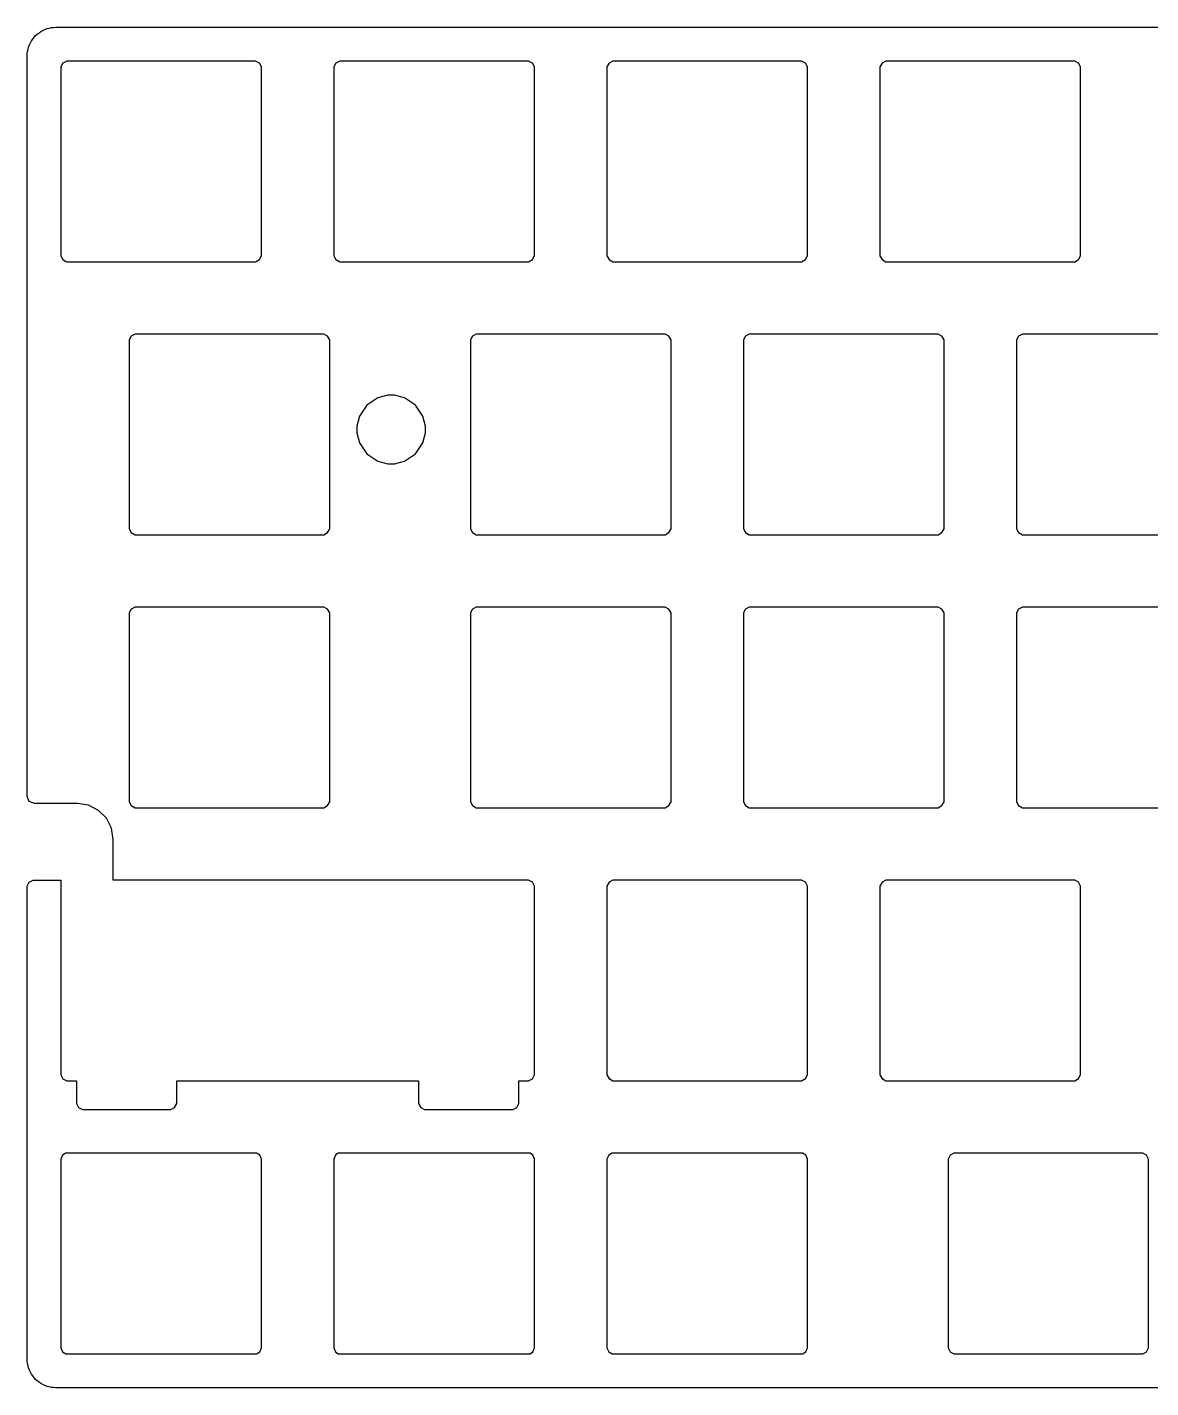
# Model space of a CAD drawing. Extents: x 0 to 214, y 0 to 71.
# Drawn here: x 0.2 to 59, y 0.2 to 71.4 of the extents above; entities that cross this region are included whole.
import ezdxf

# ---------------------------------------------------------------- set-up
doc = ezdxf.new("R2010")
doc.units = 0
doc.layers.get('0').update_dxf_attribs({"linetype": 'CONTINUOUS'})

msp = doc.modelspace()

# ---------------------------------------------------------------- linework, layer by layer
at = {"color": 254}
for p, q in [((0.90537, 71.1634), (1.00735, 71.2212)), ((1.00735, 71.2212), (1.11483, 71.2692)), ((1.11483, 71.2692), (1.22508, 71.3109)), ((1.22508, 71.3109), (1.33808, 71.3422)), ((1.33808, 71.3422), (1.45383, 71.3659)), ((1.45383, 71.3659), (1.57097, 71.3782)), ((1.57097, 71.3782), (1.6881, 71.3853)), ((1.6881, 71.3853), (212.719, 71.3839)), ((0.30317, 70.4578), (0.3514, 70.5651)), ((0.3514, 70.5651), (0.40928, 70.667)), ((0.40928, 70.667), (0.47404, 70.7665)), ((0.47404, 70.7665), (0.54846, 70.8586)), ((0.54846, 70.8586), (0.62701, 70.9454)), ((0.62701, 70.9454), (0.71383, 71.0226)), ((0.71383, 71.0226), (0.80615, 71.0971)), ((0.80615, 71.0971), (0.90537, 71.1634)), ((0.18741, 31.1368), (0.18879, 69.8832)), ((0.18879, 69.8832), (0.19293, 70.0017)), ((0.19293, 70.0017), (0.20671, 70.1188)), ((0.20671, 70.1188), (0.23013, 70.2345)), ((0.23013, 70.2345), (0.26183, 70.346)), ((0.26183, 70.346), (0.30317, 70.4578)), ((2.05879, 69.5053), (1.94855, 69.3071)), ((1.94855, 69.3071), (1.94855, 69.2408)), ((1.94855, 69.2408), (1.94855, 59.4914)), ((2.25723, 69.6143), (2.05879, 69.5053)), ((2.32337, 69.6143), (2.25723, 69.6143)), ((12.0744, 69.6143), (2.32337, 69.6143)), ((12.1392, 69.6143), (12.0744, 69.6143)), ((12.3376, 69.5053), (12.1392, 69.6143)), ((12.4492, 69.3071), (12.3376, 69.5053)), ((12.4492, 69.2408), (12.4492, 69.3071)), ((12.4492, 59.4914), (12.4492, 69.2408)), ((16.3463, 69.5053), (16.236, 69.3071)), ((16.236, 69.3071), (16.236, 69.2408)), ((16.236, 69.2408), (16.236, 59.4914)), ((16.5447, 69.6143), (16.3463, 69.5053)), ((16.6109, 69.6143), (16.5447, 69.6143)), ((26.3619, 69.6143), (16.6109, 69.6143)), ((26.4267, 69.6143), (26.3619, 69.6143)), ((26.6251, 69.5053), (26.4267, 69.6143)), ((26.7367, 69.3071), (26.6251, 69.5053)), ((26.7367, 69.2408), (26.7367, 69.3071)), ((26.7367, 59.4914), (26.7367, 69.2408)), ((30.6338, 69.5053), (30.5235, 69.3071)), ((30.5235, 69.3071), (30.5235, 69.2408)), ((30.5235, 69.2408), (30.5235, 59.4914)), ((30.8322, 69.6143), (30.6338, 69.5053)), ((30.8984, 69.6143), (30.8322, 69.6143)), ((40.6495, 69.6143), (30.8984, 69.6143)), ((40.7141, 69.6143), (40.6495, 69.6143)), ((40.9127, 69.5053), (40.7141, 69.6143)), ((41.0242, 69.3071), (40.9127, 69.5053)), ((41.0242, 69.2408), (41.0242, 69.3071)), ((41.0242, 59.4914), (41.0242, 69.2408)), ((44.9213, 69.5053), (44.8109, 69.3071)), ((44.8109, 69.3071), (44.8109, 69.2408)), ((44.8109, 69.2408), (44.8109, 59.4914)), ((45.1196, 69.6143), (44.9213, 69.5053)), ((45.1859, 69.6143), (45.1196, 69.6143)), ((54.937, 69.6143), (45.1859, 69.6143)), ((55.0016, 69.6143), (54.937, 69.6143)), ((55.2002, 69.5053), (55.0016, 69.6143)), ((55.3117, 69.3071), (55.2002, 69.5053)), ((55.3117, 69.2408), (55.3117, 69.3071)), ((55.3117, 59.4914), (55.3117, 69.2408)), ((1.94855, 59.4914), (1.94855, 59.4251)), ((1.94855, 59.4251), (2.05879, 59.2254)), ((2.05879, 59.2254), (2.25723, 59.1136)), ((2.25723, 59.1136), (2.32337, 59.1136)), ((2.32337, 59.1136), (12.0744, 59.1136)), ((12.0744, 59.1136), (12.1392, 59.1136)), ((12.1392, 59.1136), (12.3376, 59.2254)), ((12.3376, 59.2254), (12.4492, 59.4251)), ((12.4492, 59.4251), (12.4492, 59.4914)), ((16.236, 59.4914), (16.236, 59.4251)), ((16.236, 59.4251), (16.3463, 59.2254)), ((16.3463, 59.2254), (16.5447, 59.1136)), ((16.5447, 59.1136), (16.6109, 59.1136)), ((16.6109, 59.1136), (26.3619, 59.1136)), ((26.3619, 59.1136), (26.4267, 59.1136)), ((26.4267, 59.1136), (26.6251, 59.2254)), ((26.6251, 59.2254), (26.7367, 59.4251)), ((26.7367, 59.4251), (26.7367, 59.4914)), ((30.5235, 59.4914), (30.5235, 59.4251)), ((30.5235, 59.4251), (30.6338, 59.2254)), ((30.6338, 59.2254), (30.8322, 59.1136)), ((30.8322, 59.1136), (30.8984, 59.1136)), ((30.8984, 59.1136), (40.6495, 59.1136)), ((40.6495, 59.1136), (40.7141, 59.1136)), ((40.7141, 59.1136), (40.9127, 59.2254)), ((40.9127, 59.2254), (41.0242, 59.4251)), ((41.0242, 59.4251), (41.0242, 59.4914)), ((44.8109, 59.4914), (44.8109, 59.4251)), ((44.8109, 59.4251), (44.9213, 59.2254)), ((44.9213, 59.2254), (45.1196, 59.1136)), ((45.1196, 59.1136), (45.1859, 59.1136)), ((45.1859, 59.1136), (54.937, 59.1136)), ((54.937, 59.1136), (55.0016, 59.1136)), ((55.0016, 59.1136), (55.2002, 59.2254)), ((55.2002, 59.2254), (55.3117, 59.4251)), ((55.3117, 59.4251), (55.3117, 59.4914)), ((5.63065, 55.2178), (5.52041, 55.0196)), ((5.52041, 55.0196), (5.52041, 54.9533)), ((5.52041, 54.9533), (5.52041, 45.2039)), ((5.82909, 55.3268), (5.63065, 55.2178)), ((5.89523, 55.3268), (5.82909, 55.3268)), ((15.6463, 55.3268), (5.89523, 55.3268)), ((15.711, 55.3268), (15.6463, 55.3268)), ((15.9095, 55.2178), (15.711, 55.3268)), ((16.0211, 55.0196), (15.9095, 55.2178)), ((16.0211, 54.9533), (16.0211, 55.0196)), ((16.0211, 45.2039), (16.0211, 54.9533)), ((23.49, 55.2178), (23.3798, 55.0196)), ((23.3798, 55.0196), (23.3798, 54.9533)), ((23.3798, 54.9533), (23.3798, 45.2039)), ((23.6885, 55.3268), (23.49, 55.2178)), ((23.7546, 55.3268), (23.6885, 55.3268)), ((33.5056, 55.3268), (23.7546, 55.3268)), ((33.5704, 55.3268), (33.5056, 55.3268)), ((33.7688, 55.2178), (33.5704, 55.3268)), ((33.8805, 55.0196), (33.7688, 55.2178)), ((33.8805, 54.9533), (33.8805, 55.0196)), ((33.8805, 45.2039), (33.8805, 54.9533)), ((37.7776, 55.2178), (37.6671, 55.0196)), ((37.6671, 55.0196), (37.6671, 54.9533)), ((37.6671, 54.9533), (37.6671, 45.2039)), ((37.9758, 55.3268), (37.7776, 55.2178)), ((38.0421, 55.3268), (37.9758, 55.3268)), ((47.7933, 55.3268), (38.0421, 55.3268)), ((47.8578, 55.3268), (47.7933, 55.3268)), ((48.0564, 55.2178), (47.8578, 55.3268)), ((48.1679, 55.0196), (48.0564, 55.2178)), ((48.1679, 54.9533), (48.1679, 55.0196)), ((48.1679, 45.2039), (48.1679, 54.9533)), ((52.0651, 55.2178), (51.9546, 55.0196)), ((51.9546, 55.0196), (51.9546, 54.9533)), ((51.9546, 54.9533), (51.9546, 45.2039)), ((52.2633, 55.3268), (52.0651, 55.2178)), ((52.3296, 55.3268), (52.2633, 55.3268)), ((62.0808, 55.3268), (52.3296, 55.3268)), ((18.5277, 51.9949), (17.9558, 51.6089)), ((19.0528, 52.1353), (18.5277, 51.9949)), ((19.2291, 52.1353), (19.0528, 52.1353)), ((19.4042, 52.1353), (19.2291, 52.1353)), ((19.9292, 51.9949), (19.4042, 52.1353)), ((20.5011, 51.6089), (19.9292, 51.9949)), ((17.9558, 51.6089), (17.57, 51.0371)), ((20.8869, 51.0371), (20.5011, 51.6089)), ((17.57, 51.0371), (17.4294, 50.5121)), ((21.0289, 50.5121), (20.8869, 51.0371)), ((17.4294, 50.5121), (17.4294, 50.3372)), ((17.4294, 50.3372), (17.4294, 50.1618)), ((17.4294, 50.1618), (17.57, 49.6369)), ((20.8869, 49.6369), (21.0289, 50.1618)), ((21.0289, 50.3372), (21.0289, 50.5121)), ((21.0289, 50.1618), (21.0289, 50.3372)), ((17.57, 49.6369), (17.9558, 49.0636)), ((20.5011, 49.0636), (20.8869, 49.6369)), ((17.9558, 49.0636), (18.5277, 48.6763)), ((18.5277, 48.6763), (19.0528, 48.5345)), ((19.0528, 48.5345), (19.2291, 48.5345)), ((19.2291, 48.5345), (19.4042, 48.5345)), ((19.4042, 48.5345), (19.9292, 48.6763)), ((19.9292, 48.6763), (20.5011, 49.0636)), ((5.52041, 45.2039), (5.52041, 45.1376)), ((5.52041, 45.1376), (5.63065, 44.9379)), ((5.63065, 44.9379), (5.82909, 44.8261)), ((15.711, 44.8261), (15.9095, 44.9379)), ((15.9095, 44.9379), (16.0211, 45.1376)), ((16.0211, 45.1376), (16.0211, 45.2039)), ((23.3798, 45.2039), (23.3798, 45.1376)), ((23.3798, 45.1376), (23.49, 44.9379)), ((23.49, 44.9379), (23.6885, 44.8261)), ((33.5704, 44.8261), (33.7688, 44.9379)), ((33.7688, 44.9379), (33.8805, 45.1376)), ((33.8805, 45.1376), (33.8805, 45.2039)), ((37.6671, 45.2039), (37.6671, 45.1376)), ((37.6671, 45.1376), (37.7776, 44.9379)), ((37.7776, 44.9379), (37.9758, 44.8261)), ((47.8578, 44.8261), (48.0564, 44.9379)), ((48.0564, 44.9379), (48.1679, 45.1376)), ((48.1679, 45.1376), (48.1679, 45.2039)), ((51.9546, 45.2039), (51.9546, 45.1376)), ((51.9546, 45.1376), (52.0651, 44.9379)), ((52.0651, 44.9379), (52.2633, 44.8261)), ((5.82909, 44.8261), (5.89523, 44.8261)), ((5.89523, 44.8261), (15.6463, 44.8261)), ((15.6463, 44.8261), (15.711, 44.8261)), ((23.6885, 44.8261), (23.7546, 44.8261)), ((23.7546, 44.8261), (33.5056, 44.8261)), ((33.5056, 44.8261), (33.5704, 44.8261)), ((37.9758, 44.8261), (38.0421, 44.8261)), ((38.0421, 44.8261), (47.7933, 44.8261)), ((47.7933, 44.8261), (47.8578, 44.8261)), ((52.2633, 44.8261), (52.3296, 44.8261)), ((52.3296, 44.8261), (62.0808, 44.8261)), ((5.63065, 40.9303), (5.52041, 40.7321)), ((5.52041, 40.7321), (5.52041, 40.6658)), ((5.52041, 40.6658), (5.52041, 30.9163)), ((5.82909, 41.0393), (5.63065, 40.9303)), ((5.89523, 41.0393), (5.82909, 41.0393)), ((15.6435, 41.0393), (5.89523, 41.0393)), ((15.7097, 41.0393), (15.6435, 41.0393)), ((15.9081, 40.9303), (15.7097, 41.0393)), ((16.0183, 40.7321), (15.9081, 40.9303)), ((16.0183, 40.6658), (16.0183, 40.7321)), ((16.0183, 30.9163), (16.0183, 40.6658)), ((23.49, 40.9303), (23.3798, 40.7321)), ((23.3798, 40.7321), (23.3798, 40.6658)), ((23.3798, 40.6658), (23.3798, 30.9163)), ((23.6885, 41.0393), (23.49, 40.9303)), ((23.7546, 41.0393), (23.6885, 41.0393)), ((33.5056, 41.0393), (23.7546, 41.0393)), ((33.5704, 41.0393), (33.5056, 41.0393)), ((33.7688, 40.9303), (33.5704, 41.0393)), ((33.8805, 40.7321), (33.7688, 40.9303)), ((33.8805, 40.6658), (33.8805, 40.7321)), ((33.8805, 30.9163), (33.8805, 40.6658)), ((37.7776, 40.9303), (37.6671, 40.7321)), ((37.6671, 40.7321), (37.6671, 40.6658)), ((37.6671, 40.6658), (37.6671, 30.9163)), ((37.9758, 41.0393), (37.7776, 40.9303)), ((38.0421, 41.0393), (37.9758, 41.0393)), ((47.7933, 41.0393), (38.0421, 41.0393)), ((47.8578, 41.0393), (47.7933, 41.0393)), ((48.0564, 40.9303), (47.8578, 41.0393)), ((48.1679, 40.7321), (48.0564, 40.9303)), ((48.1679, 40.6658), (48.1679, 40.7321)), ((48.1679, 30.9163), (48.1679, 40.6658)), ((52.0651, 40.9303), (51.9546, 40.7321)), ((51.9546, 40.7321), (51.9546, 40.6658)), ((51.9546, 40.6658), (51.9546, 30.9163)), ((52.2633, 41.0393), (52.0651, 40.9303)), ((52.3296, 41.0393), (52.2633, 41.0393)), ((62.0808, 41.0393), (52.3296, 41.0393)), ((0.29766, 30.8708), (0.18741, 31.1368)), ((0.56224, 30.7606), (0.29766, 30.8708)), ((2.81395, 30.7606), (0.56224, 30.7606)), ((3.39273, 30.6696), (2.81395, 30.7606)), ((3.91502, 30.4037), (3.39273, 30.6696)), ((5.52041, 30.9163), (5.52041, 30.8501)), ((5.52041, 30.8501), (5.63065, 30.6503)), ((5.63065, 30.6503), (5.82909, 30.5387)), ((15.7097, 30.5387), (15.9081, 30.6503)), ((15.9081, 30.6503), (16.0183, 30.8501)), ((16.0183, 30.8501), (16.0183, 30.9163)), ((23.3798, 30.9163), (23.3798, 30.8501)), ((23.3798, 30.8501), (23.49, 30.6503)), ((23.49, 30.6503), (23.6885, 30.5387)), ((33.5704, 30.5387), (33.7688, 30.6503)), ((33.7688, 30.6503), (33.8805, 30.8501)), ((33.8805, 30.8501), (33.8805, 30.9163)), ((37.6671, 30.9163), (37.6671, 30.8501)), ((37.6671, 30.8501), (37.7776, 30.6503)), ((37.7776, 30.6503), (37.9758, 30.5387)), ((47.8578, 30.5387), (48.0564, 30.6503)), ((48.0564, 30.6503), (48.1679, 30.8501)), ((48.1679, 30.8501), (48.1679, 30.9163)), ((51.9546, 30.9163), (51.9546, 30.8501)), ((51.9546, 30.8501), (52.0651, 30.6503)), ((52.0651, 30.6503), (52.2633, 30.5387)), ((4.32978, 29.9889), (3.91502, 30.4037)), ((4.59574, 29.4666), (4.32978, 29.9889)), ((5.82909, 30.5387), (5.89523, 30.5387)), ((5.89523, 30.5387), (15.6435, 30.5387)), ((15.6435, 30.5387), (15.7097, 30.5387)), ((23.6885, 30.5387), (23.7546, 30.5387)), ((23.7546, 30.5387), (33.5056, 30.5387)), ((33.5056, 30.5387), (33.5704, 30.5387)), ((37.9758, 30.5387), (38.0421, 30.5387)), ((38.0421, 30.5387), (47.7933, 30.5387)), ((47.7933, 30.5387), (47.8578, 30.5387)), ((52.2633, 30.5387), (52.3296, 30.5387)), ((52.3296, 30.5387), (62.0808, 30.5387)), ((4.6881, 28.8864), (4.59574, 29.4666)), ((4.67706, 26.7518), (4.6881, 28.8864)), ((0.18741, 26.4445), (0.29628, 26.643)), ((0.18741, 26.3784), (0.18741, 26.4445)), ((0.18741, 1.68672), (0.18741, 26.3784)), ((0.29628, 26.643), (0.49471, 26.7518)), ((0.49471, 26.7518), (0.56224, 26.7518)), ((0.56224, 26.7518), (1.94855, 26.7505)), ((1.94855, 26.7505), (1.94855, 16.6233)), ((26.3619, 26.7477), (4.67706, 26.7518)), ((26.4267, 26.7477), (26.3619, 26.7477)), ((26.6251, 26.6389), (26.4267, 26.7477)), ((26.7367, 26.4404), (26.6251, 26.6389)), ((26.7367, 26.3743), (26.7367, 26.4404)), ((26.7367, 16.6233), (26.7367, 26.3743)), ((30.6338, 26.643), (30.5235, 26.4445)), ((30.5235, 26.4445), (30.5235, 26.3784)), ((30.5235, 26.3784), (30.5235, 16.6288)), ((30.8322, 26.7518), (30.6338, 26.643)), ((30.8984, 26.7518), (30.8322, 26.7518)), ((40.6495, 26.7518), (30.8984, 26.7518)), ((40.7141, 26.7518), (40.6495, 26.7518)), ((40.9127, 26.643), (40.7141, 26.7518)), ((41.0242, 26.4445), (40.9127, 26.643)), ((41.0242, 26.3784), (41.0242, 26.4445)), ((41.0242, 16.6288), (41.0242, 26.3784)), ((44.9213, 26.643), (44.8109, 26.4445)), ((44.8109, 26.4445), (44.8109, 26.3784)), ((44.8109, 26.3784), (44.8109, 16.6288)), ((45.1196, 26.7518), (44.9213, 26.643)), ((45.1859, 26.7518), (45.1196, 26.7518)), ((54.937, 26.7518), (45.1859, 26.7518)), ((55.0016, 26.7518), (54.937, 26.7518)), ((55.2002, 26.643), (55.0016, 26.7518)), ((55.3117, 26.4445), (55.2002, 26.643)), ((55.3117, 26.3784), (55.3117, 26.4445)), ((55.3117, 16.6288), (55.3117, 26.3784)), ((1.94855, 16.6233), (1.94855, 16.5571)), ((1.94855, 16.5571), (2.05879, 16.3587)), ((26.6251, 16.3587), (26.7367, 16.5571)), ((26.7367, 16.5571), (26.7367, 16.6233)), ((30.5235, 16.6288), (30.5235, 16.5626)), ((30.5235, 16.5626), (30.6338, 16.3628)), ((40.9127, 16.3628), (41.0242, 16.5626)), ((41.0242, 16.5626), (41.0242, 16.6288)), ((44.8109, 16.6288), (44.8109, 16.5626)), ((44.8109, 16.5626), (44.9213, 16.3628)), ((55.2002, 16.3628), (55.3117, 16.5626)), ((55.3117, 16.5626), (55.3117, 16.6288)), ((2.05879, 16.3587), (2.25723, 16.2485)), ((2.25723, 16.2485), (2.32337, 16.2485)), ((2.32337, 16.2485), (2.76435, 16.2485)), ((2.76435, 16.2485), (2.76435, 15.1226)), ((8.01469, 15.1226), (8.01469, 16.2485)), ((8.01469, 16.2485), (20.6706, 16.2485)), ((20.6706, 16.2485), (20.6706, 15.1226)), ((25.9209, 15.1226), (25.9209, 16.2485)), ((25.9209, 16.2485), (26.3619, 16.2485)), ((26.3619, 16.2485), (26.4267, 16.2485)), ((26.4267, 16.2485), (26.6251, 16.3587)), ((30.6338, 16.3628), (30.8322, 16.2512)), ((30.8322, 16.2512), (30.8984, 16.2512)), ((30.8984, 16.2512), (40.6495, 16.2512)), ((40.6495, 16.2512), (40.7141, 16.2512)), ((40.7141, 16.2512), (40.9127, 16.3628)), ((44.9213, 16.3628), (45.1196, 16.2512)), ((45.1196, 16.2512), (45.1859, 16.2512)), ((45.1859, 16.2512), (54.937, 16.2512)), ((54.937, 16.2512), (55.0016, 16.2512)), ((55.0016, 16.2512), (55.2002, 16.3628)), ((2.76435, 15.1226), (2.76435, 15.0578)), ((2.76435, 15.0578), (2.87459, 14.8594)), ((7.90303, 14.8594), (8.01469, 15.0578)), ((8.01469, 15.0578), (8.01469, 15.1226)), ((20.6706, 15.1226), (20.6706, 15.0578)), ((20.6706, 15.0578), (20.7808, 14.8594)), ((25.8093, 14.8594), (25.9209, 15.0578)), ((25.9209, 15.0578), (25.9209, 15.1226)), ((2.87459, 14.8594), (3.07303, 14.7491)), ((3.07303, 14.7491), (3.13917, 14.7491)), ((3.13917, 14.7491), (7.63845, 14.7491)), ((7.63845, 14.7491), (7.7046, 14.7491)), ((7.7046, 14.7491), (7.90303, 14.8594)), ((20.7808, 14.8594), (20.9793, 14.7491)), ((20.9793, 14.7491), (21.0454, 14.7491)), ((21.0454, 14.7491), (25.5461, 14.7491)), ((25.5461, 14.7491), (25.6109, 14.7491)), ((25.6109, 14.7491), (25.8093, 14.8594)), ((2.04225, 12.3555), (1.94855, 12.157)), ((1.94855, 12.157), (1.94855, 12.0909)), ((2.21175, 12.4643), (2.04225, 12.3555)), ((2.26963, 12.4643), (2.21175, 12.4643)), ((12.1281, 12.4643), (2.26963, 12.4643)), ((12.1846, 12.4643), (12.1281, 12.4643)), ((12.3541, 12.3555), (12.1846, 12.4643)), ((12.4492, 12.157), (12.3541, 12.3555)), ((12.4492, 12.0909), (12.4492, 12.157)), ((16.3173, 12.3555), (16.236, 12.157)), ((16.236, 12.157), (16.236, 12.0909)), ((16.4662, 12.4643), (16.3173, 12.3555)), ((16.5158, 12.4643), (16.4662, 12.4643)), ((26.457, 12.4643), (16.5158, 12.4643)), ((26.5052, 12.4643), (26.457, 12.4643)), ((26.654, 12.3555), (26.5052, 12.4643)), ((26.7367, 12.157), (26.654, 12.3555)), ((26.7367, 12.0909), (26.7367, 12.157)), ((30.6186, 12.3555), (30.5235, 12.157)), ((30.5235, 12.157), (30.5235, 12.0909)), ((30.7923, 12.4643), (30.6186, 12.3555)), ((30.8515, 12.4643), (30.7923, 12.4643)), ((40.6947, 12.4643), (30.8515, 12.4643)), ((40.7515, 12.4643), (40.6947, 12.4643)), ((40.925, 12.3555), (40.7515, 12.4643)), ((41.0214, 12.157), (40.925, 12.3555)), ((41.0214, 12.0909), (41.0214, 12.157)), ((48.4875, 12.3555), (48.3775, 12.157)), ((48.3775, 12.157), (48.3775, 12.0909)), ((48.6862, 12.4643), (48.4875, 12.3555)), ((48.7521, 12.4643), (48.6862, 12.4643)), ((58.4962, 12.4643), (48.7521, 12.4643)), ((58.5611, 12.4643), (58.4962, 12.4643)), ((58.7597, 12.3555), (58.5611, 12.4643)), ((58.8712, 12.157), (58.7597, 12.3555)), ((58.8712, 12.0909), (58.8712, 12.157)), ((1.94855, 12.0909), (1.94855, 2.34129)), ((12.4492, 2.34129), (12.4492, 12.0909)), ((16.236, 12.0909), (16.236, 2.34129)), ((26.7367, 2.34129), (26.7367, 12.0909)), ((30.5235, 12.0909), (30.5235, 2.34129)), ((41.0214, 2.34129), (41.0214, 12.0909)), ((48.3775, 12.0909), (48.3775, 2.34129)), ((58.8712, 2.34129), (58.8712, 12.0909)), ((1.94855, 2.34129), (1.94855, 2.27514)), ((1.94855, 2.27514), (2.04225, 2.07532)), ((12.3541, 2.07532), (12.4492, 2.27514)), ((12.4492, 2.27514), (12.4492, 2.34129)), ((16.236, 2.34129), (16.236, 2.27514)), ((16.236, 2.27514), (16.3173, 2.07532)), ((26.654, 2.07532), (26.7367, 2.27514)), ((26.7367, 2.27514), (26.7367, 2.34129)), ((30.5235, 2.34129), (30.5235, 2.27514)), ((30.5235, 2.27514), (30.6186, 2.07532)), ((40.925, 2.07532), (41.0214, 2.27514)), ((41.0214, 2.27514), (41.0214, 2.34129)), ((48.3775, 2.34129), (48.3775, 2.27514)), ((48.3775, 2.27514), (48.4875, 2.07532)), ((58.7597, 2.07532), (58.8712, 2.27514)), ((58.8712, 2.27514), (58.8712, 2.34129)), ((0.19293, 1.57097), (0.18741, 1.68672)), ((0.20671, 1.45383), (0.19293, 1.57097)), ((0.23013, 1.33945), (0.20671, 1.45383)), ((2.04225, 2.07532), (2.21175, 1.96371)), ((2.21175, 1.96371), (2.26963, 1.96371)), ((2.26963, 1.96371), (12.1281, 1.96371)), ((12.1281, 1.96371), (12.1846, 1.96371)), ((12.1846, 1.96371), (12.3541, 2.07532)), ((16.3173, 2.07532), (16.4662, 1.96371)), ((16.4662, 1.96371), (16.5158, 1.96371)), ((16.5158, 1.96371), (26.457, 1.96371)), ((26.457, 1.96371), (26.5052, 1.96371)), ((26.5052, 1.96371), (26.654, 2.07532)), ((30.6186, 2.07532), (30.7923, 1.96371)), ((30.7923, 1.96371), (30.8515, 1.96371)), ((30.8515, 1.96371), (40.6947, 1.96371)), ((40.6947, 1.96371), (40.7515, 1.96371)), ((40.7515, 1.96371), (40.925, 2.07532)), ((48.4875, 2.07532), (48.6862, 1.96371)), ((48.6862, 1.96371), (48.7521, 1.96371)), ((48.7521, 1.96371), (58.4962, 1.96371)), ((58.4962, 1.96371), (58.5611, 1.96371)), ((58.5611, 1.96371), (58.7597, 2.07532)), ((0.26183, 1.22645), (0.23013, 1.33945)), ((0.30317, 1.11345), (0.26183, 1.22645)), ((0.3514, 1.00873), (0.30317, 1.11345)), ((0.40928, 0.90537), (0.3514, 1.00873)), ((0.47404, 0.80615), (0.40928, 0.90537)), ((0.54846, 0.7152), (0.47404, 0.80615)), ((0.62701, 0.62701), (0.54846, 0.7152)), ((0.71383, 0.54984), (0.62701, 0.62701)), ((0.80615, 0.47542), (0.71383, 0.54984)), ((0.90537, 0.40928), (0.80615, 0.47542)), ((1.00735, 0.3514), (0.90537, 0.40928)), ((1.11483, 0.30317), (1.00735, 0.3514)), ((1.22508, 0.26045), (1.11483, 0.30317)), ((1.33808, 0.23013), (1.22508, 0.26045)), ((1.45383, 0.20808), (1.33808, 0.23013)), ((1.57097, 0.1943), (1.45383, 0.20808)), ((1.6881, 0.18741), (1.57097, 0.1943)), ((212.719, 0.18879), (1.6881, 0.18741))]:
    msp.add_line(p, q, dxfattribs=at)
at = {"color": 140}
for p, q in [((0.90537, 71.1634), (1.00735, 71.2212)), ((1.00735, 71.2212), (1.11483, 71.2692)), ((1.11483, 71.2692), (1.22508, 71.3109)), ((1.22508, 71.3109), (1.33808, 71.3422)), ((1.33808, 71.3422), (1.45383, 71.3659)), ((1.45383, 71.3659), (1.57097, 71.3782)), ((1.57097, 71.3782), (1.6881, 71.3853)), ((1.6881, 71.3853), (212.719, 71.3839)), ((0.30317, 70.4578), (0.3514, 70.5651)), ((0.3514, 70.5651), (0.40928, 70.667)), ((0.40928, 70.667), (0.47404, 70.7665)), ((0.47404, 70.7665), (0.54846, 70.8586)), ((0.54846, 70.8586), (0.62701, 70.9454)), ((0.62701, 70.9454), (0.71383, 71.0226)), ((0.71383, 71.0226), (0.80615, 71.0971)), ((0.80615, 71.0971), (0.90537, 71.1634)), ((0.18741, 31.1368), (0.18879, 69.8832)), ((0.18879, 69.8832), (0.19293, 70.0017)), ((0.19293, 70.0017), (0.20671, 70.1188)), ((0.20671, 70.1188), (0.23013, 70.2345)), ((0.23013, 70.2345), (0.26183, 70.346)), ((0.26183, 70.346), (0.30317, 70.4578)), ((2.05879, 69.5053), (1.94855, 69.3071)), ((1.94855, 69.3071), (1.94855, 69.2408)), ((1.94855, 69.2408), (1.94855, 59.4914)), ((2.25723, 69.6143), (2.05879, 69.5053)), ((2.32337, 69.6143), (2.25723, 69.6143)), ((12.0744, 69.6143), (2.32337, 69.6143)), ((12.1392, 69.6143), (12.0744, 69.6143)), ((12.3376, 69.5053), (12.1392, 69.6143)), ((12.4492, 69.3071), (12.3376, 69.5053)), ((12.4492, 69.2408), (12.4492, 69.3071)), ((12.4492, 59.4914), (12.4492, 69.2408)), ((16.3463, 69.5053), (16.236, 69.3071)), ((16.236, 69.3071), (16.236, 69.2408)), ((16.236, 69.2408), (16.236, 59.4914)), ((16.5447, 69.6143), (16.3463, 69.5053)), ((16.6109, 69.6143), (16.5447, 69.6143)), ((26.3619, 69.6143), (16.6109, 69.6143)), ((26.4267, 69.6143), (26.3619, 69.6143)), ((26.6251, 69.5053), (26.4267, 69.6143)), ((26.7367, 69.3071), (26.6251, 69.5053)), ((26.7367, 69.2408), (26.7367, 69.3071)), ((26.7367, 59.4914), (26.7367, 69.2408)), ((30.6338, 69.5053), (30.5235, 69.3071)), ((30.5235, 69.3071), (30.5235, 69.2408)), ((30.5235, 69.2408), (30.5235, 59.4914)), ((30.8322, 69.6143), (30.6338, 69.5053)), ((30.8984, 69.6143), (30.8322, 69.6143)), ((40.6495, 69.6143), (30.8984, 69.6143)), ((40.7141, 69.6143), (40.6495, 69.6143)), ((40.9127, 69.5053), (40.7141, 69.6143)), ((41.0242, 69.3071), (40.9127, 69.5053)), ((41.0242, 69.2408), (41.0242, 69.3071)), ((41.0242, 59.4914), (41.0242, 69.2408)), ((44.9213, 69.5053), (44.8109, 69.3071)), ((44.8109, 69.3071), (44.8109, 69.2408)), ((44.8109, 69.2408), (44.8109, 59.4914)), ((45.1196, 69.6143), (44.9213, 69.5053)), ((45.1859, 69.6143), (45.1196, 69.6143)), ((54.937, 69.6143), (45.1859, 69.6143)), ((55.0016, 69.6143), (54.937, 69.6143)), ((55.2002, 69.5053), (55.0016, 69.6143)), ((55.3117, 69.3071), (55.2002, 69.5053)), ((55.3117, 69.2408), (55.3117, 69.3071)), ((55.3117, 59.4914), (55.3117, 69.2408)), ((1.94855, 59.4914), (1.94855, 59.4251)), ((1.94855, 59.4251), (2.05879, 59.2268)), ((2.05879, 59.2268), (2.25723, 59.115)), ((2.25723, 59.115), (2.32337, 59.115)), ((2.32337, 59.115), (12.0744, 59.115)), ((12.0744, 59.115), (12.1392, 59.115)), ((12.1392, 59.115), (12.3376, 59.2268)), ((12.3376, 59.2268), (12.4492, 59.4251)), ((12.4492, 59.4251), (12.4492, 59.4914)), ((16.236, 59.4914), (16.236, 59.4251)), ((16.236, 59.4251), (16.3463, 59.2268)), ((16.3463, 59.2268), (16.5447, 59.115)), ((16.5447, 59.115), (16.6109, 59.115)), ((16.6109, 59.115), (26.3619, 59.115)), ((26.3619, 59.115), (26.4267, 59.115)), ((26.4267, 59.115), (26.6251, 59.2268)), ((26.6251, 59.2268), (26.7367, 59.4251)), ((26.7367, 59.4251), (26.7367, 59.4914)), ((30.5235, 59.4914), (30.5235, 59.4251)), ((30.5235, 59.4251), (30.6338, 59.2268)), ((30.6338, 59.2268), (30.8322, 59.115)), ((30.8322, 59.115), (30.8984, 59.115)), ((30.8984, 59.115), (40.6495, 59.115)), ((40.6495, 59.115), (40.7141, 59.115)), ((40.7141, 59.115), (40.9127, 59.2268)), ((40.9127, 59.2268), (41.0242, 59.4251)), ((41.0242, 59.4251), (41.0242, 59.4914)), ((44.8109, 59.4914), (44.8109, 59.4251)), ((44.8109, 59.4251), (44.9213, 59.2268)), ((44.9213, 59.2268), (45.1196, 59.115)), ((45.1196, 59.115), (45.1859, 59.115)), ((45.1859, 59.115), (54.937, 59.115)), ((54.937, 59.115), (55.0016, 59.115)), ((55.0016, 59.115), (55.2002, 59.2268)), ((55.2002, 59.2268), (55.3117, 59.4251)), ((55.3117, 59.4251), (55.3117, 59.4914)), ((5.63065, 55.2178), (5.52041, 55.0196)), ((5.52041, 55.0196), (5.52041, 54.9533)), ((5.52041, 54.9533), (5.52041, 45.2039)), ((5.82909, 55.3268), (5.63065, 55.2178)), ((5.89523, 55.3268), (5.82909, 55.3268)), ((15.6463, 55.3268), (5.89523, 55.3268)), ((15.711, 55.3268), (15.6463, 55.3268)), ((15.9095, 55.2178), (15.711, 55.3268)), ((16.0211, 55.0196), (15.9095, 55.2178)), ((16.0211, 54.9533), (16.0211, 55.0196)), ((16.0211, 45.2039), (16.0211, 54.9533)), ((23.49, 55.2178), (23.3798, 55.0196)), ((23.3798, 55.0196), (23.3798, 54.9533)), ((23.3798, 54.9533), (23.3798, 45.2039)), ((23.6885, 55.3268), (23.49, 55.2178)), ((23.7546, 55.3268), (23.6885, 55.3268)), ((33.5056, 55.3268), (23.7546, 55.3268)), ((33.5704, 55.3268), (33.5056, 55.3268)), ((33.7688, 55.2178), (33.5704, 55.3268)), ((33.8805, 55.0196), (33.7688, 55.2178)), ((33.8805, 54.9533), (33.8805, 55.0196)), ((33.8805, 45.2039), (33.8805, 54.9533)), ((37.7776, 55.2178), (37.6671, 55.0196)), ((37.6671, 55.0196), (37.6671, 54.9533)), ((37.6671, 54.9533), (37.6671, 45.2039)), ((37.9758, 55.3268), (37.7776, 55.2178)), ((38.0421, 55.3268), (37.9758, 55.3268)), ((47.7933, 55.3268), (38.0421, 55.3268)), ((47.8578, 55.3268), (47.7933, 55.3268)), ((48.0564, 55.2178), (47.8578, 55.3268)), ((48.1679, 55.0196), (48.0564, 55.2178)), ((48.1679, 54.9533), (48.1679, 55.0196)), ((48.1679, 45.2039), (48.1679, 54.9533)), ((52.0651, 55.2178), (51.9546, 55.0196)), ((51.9546, 55.0196), (51.9546, 54.9533)), ((51.9546, 54.9533), (51.9546, 45.2039)), ((52.2633, 55.3268), (52.0651, 55.2178)), ((52.3296, 55.3268), (52.2633, 55.3268)), ((62.0808, 55.3268), (52.3296, 55.3268)), ((18.5277, 51.9949), (17.9558, 51.6089)), ((19.0528, 52.1353), (18.5277, 51.9949)), ((19.2291, 52.1353), (19.0528, 52.1353)), ((19.4042, 52.1353), (19.2291, 52.1353)), ((19.9292, 51.9949), (19.4042, 52.1353)), ((20.5011, 51.6089), (19.9292, 51.9949)), ((17.9558, 51.6089), (17.57, 51.0371)), ((20.8869, 51.0371), (20.5011, 51.6089)), ((17.57, 51.0371), (17.4294, 50.5121)), ((21.0289, 50.5121), (20.8869, 51.0371)), ((17.4294, 50.5121), (17.4294, 50.3372)), ((17.4294, 50.3372), (17.4294, 50.1618)), ((17.4294, 50.1618), (17.57, 49.6369)), ((20.8869, 49.6369), (21.0289, 50.1618)), ((21.0289, 50.3372), (21.0289, 50.5121)), ((21.0289, 50.1618), (21.0289, 50.3372)), ((17.57, 49.6369), (17.9558, 49.0636)), ((20.5011, 49.0636), (20.8869, 49.6369)), ((17.9558, 49.0636), (18.5277, 48.6763)), ((18.5277, 48.6763), (19.0528, 48.5345)), ((19.0528, 48.5345), (19.2291, 48.5345)), ((19.2291, 48.5345), (19.4042, 48.5345)), ((19.4042, 48.5345), (19.9292, 48.6763)), ((19.9292, 48.6763), (20.5011, 49.0636)), ((5.52041, 45.2039), (5.52041, 45.1376)), ((5.52041, 45.1376), (5.63065, 44.9393)), ((5.63065, 44.9393), (5.82909, 44.8275)), ((15.711, 44.8275), (15.9095, 44.9393)), ((15.9095, 44.9393), (16.0211, 45.1376)), ((16.0211, 45.1376), (16.0211, 45.2039)), ((23.3798, 45.2039), (23.3798, 45.1376)), ((23.3798, 45.1376), (23.49, 44.9393)), ((23.49, 44.9393), (23.6885, 44.8275)), ((33.5704, 44.8275), (33.7688, 44.9393)), ((33.7688, 44.9393), (33.8805, 45.1376)), ((33.8805, 45.1376), (33.8805, 45.2039)), ((37.6671, 45.2039), (37.6671, 45.1376)), ((37.6671, 45.1376), (37.7776, 44.9393)), ((37.7776, 44.9393), (37.9758, 44.8275)), ((47.8578, 44.8275), (48.0564, 44.9393)), ((48.0564, 44.9393), (48.1679, 45.1376)), ((48.1679, 45.1376), (48.1679, 45.2039)), ((51.9546, 45.2039), (51.9546, 45.1376)), ((51.9546, 45.1376), (52.0651, 44.9393)), ((52.0651, 44.9393), (52.2633, 44.8275)), ((5.82909, 44.8275), (5.89523, 44.8275)), ((5.89523, 44.8275), (15.6463, 44.8275)), ((15.6463, 44.8275), (15.711, 44.8275)), ((23.6885, 44.8275), (23.7546, 44.8275)), ((23.7546, 44.8275), (33.5056, 44.8275)), ((33.5056, 44.8275), (33.5704, 44.8275)), ((37.9758, 44.8275), (38.0421, 44.8275)), ((38.0421, 44.8275), (47.7933, 44.8275)), ((47.7933, 44.8275), (47.8578, 44.8275)), ((52.2633, 44.8275), (52.3296, 44.8275)), ((52.3296, 44.8275), (62.0808, 44.8275)), ((5.63065, 40.9303), (5.52041, 40.7321)), ((5.52041, 40.7321), (5.52041, 40.6658)), ((5.52041, 40.6658), (5.52041, 30.9163)), ((5.82909, 41.0393), (5.63065, 40.9303)), ((5.89523, 41.0393), (5.82909, 41.0393)), ((15.6435, 41.0393), (5.89523, 41.0393)), ((15.7097, 41.0393), (15.6435, 41.0393)), ((15.9081, 40.9303), (15.7097, 41.0393)), ((16.0183, 40.7321), (15.9081, 40.9303)), ((16.0183, 40.6658), (16.0183, 40.7321)), ((16.0183, 30.9163), (16.0183, 40.6658)), ((23.49, 40.9303), (23.3798, 40.7321)), ((23.3798, 40.7321), (23.3798, 40.6658)), ((23.3798, 40.6658), (23.3798, 30.9163)), ((23.6885, 41.0393), (23.49, 40.9303)), ((23.7546, 41.0393), (23.6885, 41.0393)), ((33.5056, 41.0393), (23.7546, 41.0393)), ((33.5704, 41.0393), (33.5056, 41.0393)), ((33.7688, 40.9303), (33.5704, 41.0393)), ((33.8805, 40.7321), (33.7688, 40.9303)), ((33.8805, 40.6658), (33.8805, 40.7321)), ((33.8805, 30.9163), (33.8805, 40.6658)), ((37.7776, 40.9303), (37.6671, 40.7321)), ((37.6671, 40.7321), (37.6671, 40.6658)), ((37.6671, 40.6658), (37.6671, 30.9163)), ((37.9758, 41.0393), (37.7776, 40.9303)), ((38.0421, 41.0393), (37.9758, 41.0393)), ((47.7933, 41.0393), (38.0421, 41.0393)), ((47.8578, 41.0393), (47.7933, 41.0393)), ((48.0564, 40.9303), (47.8578, 41.0393)), ((48.1679, 40.7321), (48.0564, 40.9303)), ((48.1679, 40.6658), (48.1679, 40.7321)), ((48.1679, 30.9163), (48.1679, 40.6658)), ((52.0651, 40.9303), (51.9546, 40.7321)), ((51.9546, 40.7321), (51.9546, 40.6658)), ((51.9546, 40.6658), (51.9546, 30.9163)), ((52.2633, 41.0393), (52.0651, 40.9303)), ((52.3296, 41.0393), (52.2633, 41.0393)), ((62.0808, 41.0393), (52.3296, 41.0393)), ((0.29766, 30.8708), (0.18741, 31.1368)), ((0.56224, 30.7606), (0.29766, 30.8708)), ((2.81395, 30.7606), (0.56224, 30.7606)), ((3.39273, 30.6696), (2.81395, 30.7606)), ((3.91502, 30.4037), (3.39273, 30.6696)), ((5.52041, 30.9163), (5.52041, 30.8501)), ((5.52041, 30.8501), (5.63065, 30.6517)), ((5.63065, 30.6517), (5.82909, 30.5401)), ((15.7097, 30.5401), (15.9081, 30.6517)), ((15.9081, 30.6517), (16.0183, 30.8501)), ((16.0183, 30.8501), (16.0183, 30.9163)), ((23.3798, 30.9163), (23.3798, 30.8501)), ((23.3798, 30.8501), (23.49, 30.6517)), ((23.49, 30.6517), (23.6885, 30.5401)), ((33.5704, 30.5401), (33.7688, 30.6517)), ((33.7688, 30.6517), (33.8805, 30.8501)), ((33.8805, 30.8501), (33.8805, 30.9163)), ((37.6671, 30.9163), (37.6671, 30.8501)), ((37.6671, 30.8501), (37.7776, 30.6517)), ((37.7776, 30.6517), (37.9758, 30.5401)), ((47.8578, 30.5401), (48.0564, 30.6517)), ((48.0564, 30.6517), (48.1679, 30.8501)), ((48.1679, 30.8501), (48.1679, 30.9163)), ((51.9546, 30.9163), (51.9546, 30.8501)), ((51.9546, 30.8501), (52.0651, 30.6517)), ((52.0651, 30.6517), (52.2633, 30.5401)), ((4.32978, 29.9889), (3.91502, 30.4037)), ((4.59574, 29.4666), (4.32978, 29.9889)), ((5.82909, 30.5401), (5.89523, 30.5401)), ((5.89523, 30.5401), (15.6435, 30.5401)), ((15.6435, 30.5401), (15.7097, 30.5401)), ((23.6885, 30.5401), (23.7546, 30.5401)), ((23.7546, 30.5401), (33.5056, 30.5401)), ((33.5056, 30.5401), (33.5704, 30.5401)), ((37.9758, 30.5401), (38.0421, 30.5401)), ((38.0421, 30.5401), (47.7933, 30.5401)), ((47.7933, 30.5401), (47.8578, 30.5401)), ((52.2633, 30.5401), (52.3296, 30.5401)), ((52.3296, 30.5401), (62.0808, 30.5401)), ((4.6881, 28.8864), (4.59574, 29.4666)), ((4.67706, 26.7518), (4.6881, 28.8864)), ((0.18741, 26.4445), (0.29628, 26.643)), ((0.18741, 26.3784), (0.18741, 26.4445)), ((0.18741, 1.68672), (0.18741, 26.3784)), ((0.29628, 26.643), (0.49471, 26.7518)), ((0.49471, 26.7518), (0.56224, 26.7518)), ((0.56224, 26.7518), (1.94855, 26.7505)), ((1.94855, 26.7505), (1.94855, 16.6233)), ((26.3619, 26.7477), (4.67706, 26.7518)), ((26.4267, 26.7477), (26.3619, 26.7477)), ((26.6251, 26.6389), (26.4267, 26.7477)), ((26.7367, 26.4404), (26.6251, 26.6389)), ((26.7367, 26.3743), (26.7367, 26.4404)), ((26.7367, 16.6233), (26.7367, 26.3743)), ((30.6338, 26.643), (30.5235, 26.4445)), ((30.5235, 26.4445), (30.5235, 26.3784)), ((30.5235, 26.3784), (30.5235, 16.6288)), ((30.8322, 26.7518), (30.6338, 26.643)), ((30.8984, 26.7518), (30.8322, 26.7518)), ((40.6495, 26.7518), (30.8984, 26.7518)), ((40.7141, 26.7518), (40.6495, 26.7518)), ((40.9127, 26.643), (40.7141, 26.7518)), ((41.0242, 26.4445), (40.9127, 26.643)), ((41.0242, 26.3784), (41.0242, 26.4445)), ((41.0242, 16.6288), (41.0242, 26.3784)), ((44.9213, 26.643), (44.8109, 26.4445)), ((44.8109, 26.4445), (44.8109, 26.3784)), ((44.8109, 26.3784), (44.8109, 16.6288)), ((45.1196, 26.7518), (44.9213, 26.643)), ((45.1859, 26.7518), (45.1196, 26.7518)), ((54.937, 26.7518), (45.1859, 26.7518)), ((55.0016, 26.7518), (54.937, 26.7518)), ((55.2002, 26.643), (55.0016, 26.7518)), ((55.3117, 26.4445), (55.2002, 26.643)), ((55.3117, 26.3784), (55.3117, 26.4445)), ((55.3117, 16.6288), (55.3117, 26.3784)), ((1.94855, 16.6233), (1.94855, 16.5571)), ((1.94855, 16.5571), (2.05879, 16.3587)), ((26.6251, 16.3587), (26.7367, 16.5571)), ((26.7367, 16.5571), (26.7367, 16.6233)), ((30.5235, 16.6288), (30.5235, 16.5626)), ((30.5235, 16.5626), (30.6338, 16.3642)), ((40.9127, 16.3642), (41.0242, 16.5626)), ((41.0242, 16.5626), (41.0242, 16.6288)), ((44.8109, 16.6288), (44.8109, 16.5626)), ((44.8109, 16.5626), (44.9213, 16.3642)), ((55.2002, 16.3642), (55.3117, 16.5626)), ((55.3117, 16.5626), (55.3117, 16.6288)), ((2.05879, 16.3587), (2.25723, 16.2485)), ((2.25723, 16.2485), (2.32337, 16.2485)), ((2.32337, 16.2485), (2.76435, 16.2485)), ((2.76435, 16.2485), (2.76435, 15.1226)), ((8.01469, 15.1226), (8.01469, 16.2485)), ((8.01469, 16.2485), (20.6706, 16.2485)), ((20.6706, 16.2485), (20.6706, 15.1226)), ((25.9209, 15.1226), (25.9209, 16.2485)), ((25.9209, 16.2485), (26.3619, 16.2485)), ((26.3619, 16.2485), (26.4267, 16.2485)), ((26.4267, 16.2485), (26.6251, 16.3587)), ((30.6338, 16.3642), (30.8322, 16.2526)), ((30.8322, 16.2526), (30.8984, 16.2526)), ((30.8984, 16.2526), (40.6495, 16.2526)), ((40.6495, 16.2526), (40.7141, 16.2526)), ((40.7141, 16.2526), (40.9127, 16.3642)), ((44.9213, 16.3642), (45.1196, 16.2526)), ((45.1196, 16.2526), (45.1859, 16.2526)), ((45.1859, 16.2526), (54.937, 16.2526)), ((54.937, 16.2526), (55.0016, 16.2526)), ((55.0016, 16.2526), (55.2002, 16.3642)), ((2.76435, 15.1226), (2.76435, 15.0578)), ((2.76435, 15.0578), (2.87459, 14.8594)), ((7.90303, 14.8594), (8.01469, 15.0578)), ((8.01469, 15.0578), (8.01469, 15.1226)), ((20.6706, 15.1226), (20.6706, 15.0578)), ((20.6706, 15.0578), (20.7808, 14.8594)), ((25.8093, 14.8594), (25.9209, 15.0578)), ((25.9209, 15.0578), (25.9209, 15.1226)), ((2.87459, 14.8594), (3.07303, 14.7491)), ((3.07303, 14.7491), (3.13917, 14.7491)), ((3.13917, 14.7491), (7.63845, 14.7491)), ((7.63845, 14.7491), (7.7046, 14.7491)), ((7.7046, 14.7491), (7.90303, 14.8594)), ((20.7808, 14.8594), (20.9793, 14.7491)), ((20.9793, 14.7491), (21.0454, 14.7491)), ((21.0454, 14.7491), (25.5461, 14.7491)), ((25.5461, 14.7491), (25.6109, 14.7491)), ((25.6109, 14.7491), (25.8093, 14.8594)), ((2.04225, 12.3555), (1.94855, 12.157)), ((1.94855, 12.157), (1.94855, 12.0909)), ((2.21175, 12.4643), (2.04225, 12.3555)), ((2.26963, 12.4643), (2.21175, 12.4643)), ((12.1281, 12.4643), (2.26963, 12.4643)), ((12.1846, 12.4643), (12.1281, 12.4643)), ((12.3541, 12.3555), (12.1846, 12.4643)), ((12.4492, 12.157), (12.3541, 12.3555)), ((12.4492, 12.0909), (12.4492, 12.157)), ((16.3173, 12.3555), (16.236, 12.157)), ((16.236, 12.157), (16.236, 12.0909)), ((16.4662, 12.4643), (16.3173, 12.3555)), ((16.5158, 12.4643), (16.4662, 12.4643)), ((26.457, 12.4643), (16.5158, 12.4643)), ((26.5052, 12.4643), (26.457, 12.4643)), ((26.654, 12.3555), (26.5052, 12.4643)), ((26.7367, 12.157), (26.654, 12.3555)), ((26.7367, 12.0909), (26.7367, 12.157)), ((30.6186, 12.3555), (30.5235, 12.157)), ((30.5235, 12.157), (30.5235, 12.0909)), ((30.7923, 12.4643), (30.6186, 12.3555)), ((30.8515, 12.4643), (30.7923, 12.4643)), ((40.6947, 12.4643), (30.8515, 12.4643)), ((40.7515, 12.4643), (40.6947, 12.4643)), ((40.925, 12.3555), (40.7515, 12.4643)), ((41.0214, 12.157), (40.925, 12.3555)), ((41.0214, 12.0909), (41.0214, 12.157)), ((48.4875, 12.3555), (48.3775, 12.157)), ((48.3775, 12.157), (48.3775, 12.0909)), ((48.6862, 12.4643), (48.4875, 12.3555)), ((48.7521, 12.4643), (48.6862, 12.4643)), ((58.4962, 12.4643), (48.7521, 12.4643)), ((58.5611, 12.4643), (58.4962, 12.4643)), ((58.7597, 12.3555), (58.5611, 12.4643)), ((58.8712, 12.157), (58.7597, 12.3555)), ((58.8712, 12.0909), (58.8712, 12.157)), ((1.94855, 12.0909), (1.94855, 2.34129)), ((12.4492, 2.34129), (12.4492, 12.0909)), ((16.236, 12.0909), (16.236, 2.34129)), ((26.7367, 2.34129), (26.7367, 12.0909)), ((30.5235, 12.0909), (30.5235, 2.34129)), ((41.0214, 2.34129), (41.0214, 12.0909)), ((48.3775, 12.0909), (48.3775, 2.34129)), ((58.8712, 2.34129), (58.8712, 12.0909)), ((1.94855, 2.34129), (1.94855, 2.27514)), ((1.94855, 2.27514), (2.04225, 2.0767)), ((12.3541, 2.0767), (12.4492, 2.27514)), ((12.4492, 2.27514), (12.4492, 2.34129)), ((16.236, 2.34129), (16.236, 2.27514)), ((16.236, 2.27514), (16.3173, 2.0767)), ((26.654, 2.0767), (26.7367, 2.27514)), ((26.7367, 2.27514), (26.7367, 2.34129)), ((30.5235, 2.34129), (30.5235, 2.27514)), ((30.5235, 2.27514), (30.6186, 2.0767)), ((40.925, 2.0767), (41.0214, 2.27514)), ((41.0214, 2.27514), (41.0214, 2.34129)), ((48.3775, 2.34129), (48.3775, 2.27514)), ((48.3775, 2.27514), (48.4875, 2.0767)), ((58.7597, 2.0767), (58.8712, 2.27514)), ((58.8712, 2.27514), (58.8712, 2.34129)), ((0.19293, 1.57097), (0.18741, 1.68672)), ((0.20671, 1.45383), (0.19293, 1.57097)), ((0.23013, 1.33945), (0.20671, 1.45383)), ((2.04225, 2.0767), (2.21175, 1.96508)), ((2.21175, 1.96508), (2.26963, 1.96508)), ((2.26963, 1.96508), (12.1281, 1.96508)), ((12.1281, 1.96508), (12.1846, 1.96508)), ((12.1846, 1.96508), (12.3541, 2.0767)), ((16.3173, 2.0767), (16.4662, 1.96508)), ((16.4662, 1.96508), (16.5158, 1.96508)), ((16.5158, 1.96508), (26.457, 1.96508)), ((26.457, 1.96508), (26.5052, 1.96508)), ((26.5052, 1.96508), (26.654, 2.0767)), ((30.6186, 2.0767), (30.7923, 1.96508)), ((30.7923, 1.96508), (30.8515, 1.96508)), ((30.8515, 1.96508), (40.6947, 1.96508)), ((40.6947, 1.96508), (40.7515, 1.96508)), ((40.7515, 1.96508), (40.925, 2.0767)), ((48.4875, 2.0767), (48.6862, 1.96508)), ((48.6862, 1.96508), (48.7521, 1.96508)), ((48.7521, 1.96508), (58.4962, 1.96508)), ((58.4962, 1.96508), (58.5611, 1.96508)), ((58.5611, 1.96508), (58.7597, 2.0767)), ((0.26183, 1.22645), (0.23013, 1.33945)), ((0.30317, 1.11345), (0.26183, 1.22645)), ((0.3514, 1.00873), (0.30317, 1.11345)), ((0.40928, 0.90675), (0.3514, 1.00873)), ((0.47404, 0.80615), (0.40928, 0.90675)), ((0.54846, 0.7152), (0.47404, 0.80615)), ((0.62701, 0.62701), (0.54846, 0.7152)), ((0.71383, 0.54984), (0.62701, 0.62701)), ((0.80615, 0.47542), (0.71383, 0.54984)), ((0.90537, 0.40928), (0.80615, 0.47542)), ((1.00735, 0.3514), (0.90537, 0.40928)), ((1.11483, 0.30317), (1.00735, 0.3514)), ((1.22508, 0.26045), (1.11483, 0.30317)), ((1.33808, 0.23013), (1.22508, 0.26045)), ((1.45383, 0.20808), (1.33808, 0.23013)), ((1.57097, 0.1943), (1.45383, 0.20808)), ((1.6881, 0.18741), (1.57097, 0.1943)), ((212.719, 0.18879), (1.6881, 0.18741))]:
    msp.add_line(p, q, dxfattribs=at)

doc.saveas('drawing.dxf')
